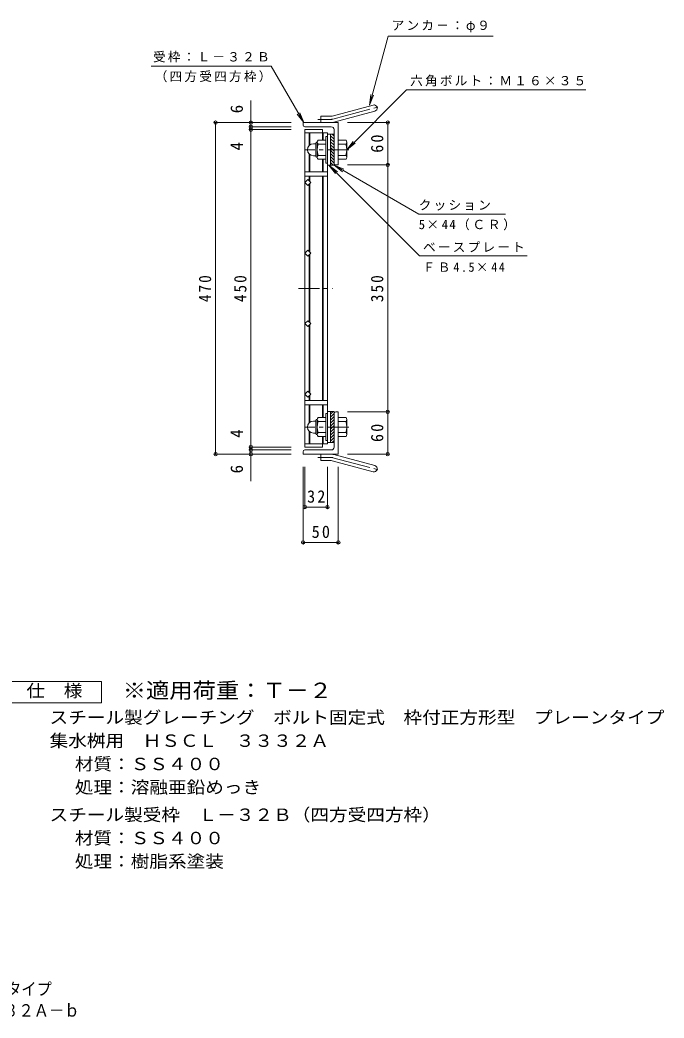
# Model space of a CAD drawing. Units: millimetres at full size, sheet at 1:6. Extents: x -791 to 1068, y -823 to 703.
# Drawn here: x 155 to 1068, y -823 to 591 of the extents above; entities that cross this region are included whole.
import ezdxf
from ezdxf.enums import TextEntityAlignment as Align

# ---------------------------------------------------------------- set-up
doc = ezdxf.new("R2010")
doc.units = ezdxf.units.MM
doc.header["$LTSCALE"] = 6
doc.header["$PDMODE"] = 32
doc.header["$PDSIZE"] = 4.8
doc.linetypes.add('CHAIN1', pattern=[8, 5, -1, 1, -1])
doc.linetypes.add('CHAIN2', pattern=[12, 9, -1, 1, -1])
for name, color, linetype, lineweight in [('E-1', 2, 'Continuous', 9), ('E-2', 3, 'Continuous', 9), ('E-4', 7, 'Continuous', 9), ('E-5', 7, 'Continuous', 9), ('F-F_F-Fﾚｲﾔ', 2, 'Continuous', 9)]:
    doc.layers.add(name, color=color, linetype=linetype, lineweight=lineweight)
doc.layers.add('F-5_F-5ﾚｲﾔ', color=3, linetype='Continuous')
doc.styles.add('ＭＳ ゴシック', font='')
doc.styles.get('ＭＳ ゴシック').set_extended_font_data('MS Gothic')

msp = doc.modelspace()

# ---------------------------------------------------------------- linework, layer by layer
at = {"layer": 'E-1'}
for p, q in [((597.644, 455.252), (655.835, 470.845)), ((595.315, 454.946), (581.5, 454.946)), ((599.974, 446.559), (658.164, 462.151)), ((606.5, 445.946), (556.5, 445.946)), ((556.5, 442.446), (556.5, 445.946)), ((596.5, 439.946), (559, 439.946)), ((606.5, 445.946), (606.5, 385.946)), ((600.5, 429.446), (595.5, 429.446)), ((595.5, 385.446), (595.5, 429.446)), ((600.5, 422.366), (595.5, 427.366)), ((600.5, 426.608), (597.662, 429.446)), ((600.5, 435.946), (600.5, 385.446)), ((571.19, 415.946), (574.7, 415.946)), ((574.7, 398.246), (574.7, 416.646)), ((576.5, 418.446), (576.7, 418.446)), ((576.7, 418.196), (576.7, 396.696)), ((588.7, 420.946), (577.738, 420.946)), ((588.7, 415.446), (577.738, 415.446)), ((600.5, 418.123), (595.5, 423.123)), ((600.5, 413.881), (595.5, 418.881)), ((600.5, 409.638), (595.5, 414.638)), ((600.5, 405.395), (595.5, 410.395)), ((606.5, 420.946), (617.461, 420.946)), ((606.5, 415.446), (617.461, 415.446)), ((618.7, 418.446), (618.5, 418.446)), ((618.5, 418.196), (618.5, 396.696)), ((562.7, 407.456), (562.7, 407.446)), ((562.7, 407.456), (562.7, 407.446)), ((571.2, 398.946), (574.7, 398.946)), ((576.5, 396.446), (576.7, 396.446)), ((588.7, 399.446), (577.738, 399.446)), ((600.5, 401.153), (595.5, 406.153)), ((600.5, 396.91), (595.5, 401.91)), ((600.5, 392.667), (595.5, 397.668)), ((606.5, 399.446), (617.461, 399.446)), ((618.7, 396.446), (618.5, 396.446)), ((588.7, 393.946), (577.738, 393.946)), ((591, 388.446), (588.7, 388.446)), ((600.5, 388.425), (595.5, 393.425)), ((599.236, 385.446), (595.5, 389.182)), ((600.5, 385.446), (595.5, 385.446)), ((603, 385.946), (606.5, 385.946)), ((606.5, 393.946), (617.461, 393.946)), ((591, 33.445), (588.7, 33.445)), ((599.236, 36.445), (595.5, 32.708)), ((600.5, 36.445), (595.5, 36.445)), ((595.5, 36.445), (595.5, -7.555)), ((600.5, 33.466), (595.5, 28.466)), ((600.5, 29.223), (595.5, 24.223)), ((600.5, -14.055), (600.5, 36.445)), ((603, 35.945), (606.5, 35.945)), ((606.5, -24.055), (606.5, 35.945)), ((562.7, 14.435), (562.7, 14.445)), ((562.7, 14.435), (562.7, 14.445)), ((571.2, 22.945), (574.7, 22.945)), ((574.7, 23.645), (574.7, 5.245)), ((576.5, 25.444), (576.7, 25.444)), ((576.7, 3.695), (576.7, 25.195)), ((588.7, 27.945), (577.738, 27.945)), ((588.7, 22.445), (577.738, 22.445)), ((600.5, 24.98), (595.5, 19.98)), ((600.5, 20.738), (595.5, 15.738)), ((600.5, 16.495), (595.5, 11.495)), ((606.5, 27.945), (617.461, 27.945)), ((606.5, 22.445), (617.461, 22.445)), ((618.7, 25.444), (618.5, 25.444)), ((618.5, 3.695), (618.5, 25.195)), ((571.19, 5.944), (574.7, 5.944)), ((576.5, 3.445), (576.7, 3.445)), ((588.7, 6.444), (577.738, 6.444)), ((588.7, 0.945), (577.738, 0.945)), ((600.5, 12.252), (595.5, 7.252)), ((600.5, 8.01), (595.5, 3.01)), ((600.5, 3.767), (595.5, -1.233)), ((606.5, 6.444), (617.461, 6.444)), ((606.5, 0.945), (617.461, 0.945)), ((618.7, 3.445), (618.5, 3.445)), ((600.5, -0.475), (595.5, -5.475)), ((600.5, -7.555), (595.5, -7.555)), ((600.5, -4.718), (597.662, -7.555)), ((556.5, -20.555), (556.5, -24.055)), ((606.5, -24.055), (556.5, -24.055)), ((596.5, -18.055), (559, -18.055)), ((599.974, -24.669), (658.164, -40.261)), ((595.315, -33.056), (581.5, -33.056)), ((597.644, -33.362), (655.835, -48.954))]:
    msp.add_line(p, q, dxfattribs=at)
at = {"layer": 'E-1', "linetype": 'CHAIN2'}
for p, q in [((598.809, 450.906), (663.975, 468.367)), ((595.315, 450.446), (577.695, 450.446)), ((595.315, -28.555), (577.695, -28.555)), ((598.809, -29.015), (663.975, -46.477))]:
    msp.add_line(p, q, dxfattribs=at)
at = {"layer": 'E-1', "linetype": 'CHAIN1'}
for p, q in [((621.226, 407.446), (559.767, 407.446)), ((621.226, 14.445), (559.767, 14.445))]:
    msp.add_line(p, q, dxfattribs=at)
at = {"layer": 'E-1'}
for points in [[(595.315, 445.946), (581.5, 445.946), (581.5, 454.946)], [(591, 426.446), (588.7, 426.446), (588.7, 388.446)], [(591, -4.555), (588.7, -4.555), (588.7, 33.445)], [(595.315, -24.055), (581.5, -24.055), (581.5, -33.056)]]:
    msp.add_lwpolyline(points, dxfattribs=at)
for centre, radius, start, end in [((657, 466.498), 4.5, 285.00014, 104.99991), ((595.315, 463.946), 9, 270, 285.00002), ((559, 442.446), 2.5, 180, 270), ((595.315, 463.946), 18, 270, 285), ((596.5, 435.946), 4, 0, 90), ((571.19, 407.456), 8.49, 90, 180), ((576.5, 416.646), 1.8, 90, 180), ((580.86, 418.196), 4.16, 138.61835, 221.37988), ((600.7, 407.446), 24, 160.52881, 199.47119), ((594.5, 407.446), 24, 340.52881, 19.47119), ((614.34, 418.196), 4.16, 318.62012, 41.38165), ((571.2, 407.446), 8.5, 180, 270), ((576.5, 398.246), 1.8, 180, 270), ((580.86, 396.696), 4.16, 138.62012, 221.38165), ((614.34, 396.696), 4.16, 318.61835, 41.37988), ((603, 388.446), 2.5, 180, 270), ((603, 33.445), 2.5, 90, 180), ((571.2, 14.445), 8.5, 90, 180), ((571.19, 14.435), 8.49, 180, 270), ((576.5, 23.645), 1.8, 90, 180), ((580.86, 25.195), 4.16, 138.61835, 221.37988), ((600.7, 14.445), 24, 160.52881, 199.47119), ((594.5, 14.445), 24, 340.52881, 19.47119), ((614.34, 25.195), 4.16, 318.62012, 41.38165), ((576.5, 5.245), 1.8, 180, 270), ((580.86, 3.695), 4.16, 138.62012, 221.38165), ((614.34, 3.695), 4.16, 318.61835, 41.37988), ((596.5, -14.055), 4, 270, 0), ((559, -20.555), 2.5, 90, 180), ((595.315, -42.055), 18, 75, 90), ((595.315, -42.055), 9, 74.99998, 90), ((657, -44.607), 4.5, 255.00009, 74.99986)]:
    msp.add_arc(centre, radius, start, end, dxfattribs=at)
at = {"layer": 'E-1', "linetype": 'CHAIN2'}
for centre, start, end in [((595.315, 463.946), 270, 284.99995), ((595.315, -42.055), 75.00005, 90)]:
    msp.add_arc(centre, 13.5, start, end, dxfattribs=at)
at = {"layer": 'E-2'}
for p, q in [((584, 435.946), (559, 435.946)), ((559, 435.946), (559, -14.055)), ((591, 431.446), (559, 431.446)), ((565, 431.446), (565, 418.446)), ((565, 431.446), (565, 413.431)), ((566, 431.446), (566, 414.175)), ((566, 431.446), (566, 418.446)), ((584, 435.946), (584, 431.446)), ((584, 431.446), (584, 420.946)), ((585, 431.446), (585, 420.946)), ((591, 431.446), (591, -9.555)), ((595.5, 429.446), (591, 429.446)), ((595.5, 385.446), (595.5, 429.446)), ((565, 401.631), (565, 375.946)), ((566, 400.722), (566, 375.946)), ((584, 393.946), (584, 375.946)), ((585, 393.946), (585, 375.946)), ((595.5, 385.446), (591, 385.446)), ((591, 375.946), (559, 375.946)), ((591, 369.946), (559, 369.946)), ((565, 369.946), (565, 363.431)), ((566, 369.946), (566, 362.431)), ((584, 369.946), (584, 51.945)), ((585, 369.946), (585, 51.945)), ((565, 358.46), (565, 263.431)), ((566, 359.46), (566, 262.431)), ((559, 260.945), (563.243, 265.188)), ((563.243, 256.703), (559, 260.945)), ((563.243, 265.188), (567.485, 260.945)), ((567.485, 260.945), (563.243, 256.703)), ((565, 258.46), (565, 163.431)), ((566, 259.46), (566, 162.431)), ((559, 160.945), (563.243, 165.188)), ((563.243, 156.703), (559, 160.945)), ((563.243, 165.188), (567.485, 160.945)), ((567.485, 160.945), (563.243, 156.703)), ((565, 158.46), (565, 63.431)), ((566, 159.46), (566, 62.431)), ((567.485, 60.945), (563.242, 56.703)), ((563.243, 65.188), (567.485, 60.945)), ((565, 51.945), (565, 58.46)), ((566, 51.945), (566, 59.46)), ((559, 51.945), (591, 51.945)), ((591, 45.945), (559, 45.945)), ((565, 20.259), (565, 45.945)), ((566, 21.169), (566, 45.945)), ((584, 27.945), (584, 45.945)), ((585, 27.945), (585, 45.945)), ((595.5, 36.445), (591, 36.445)), ((595.5, 36.445), (595.5, -7.555)), ((565, -9.555), (565, 8.46)), ((565, -9.555), (565, 3.445)), ((566, -9.555), (566, 7.716)), ((566, -9.555), (566, 3.445)), ((584, -9.555), (584, 0.945)), ((585, -9.555), (585, 0.945)), ((591, -9.555), (559, -9.555)), ((584, -14.055), (559, -14.055)), ((584, -14.055), (584, -9.555)), ((595.5, -7.555), (591, -7.555))]:
    msp.add_line(p, q, dxfattribs=at)
at = {"layer": 'E-2', "linetype": 'CHAIN1'}
msp.add_line((549.828, 210.945), (598.269, 210.945), dxfattribs=at)
at = {"layer": 'E-2'}
msp.add_lwpolyline([(567.485, 360.945), (563.243, 356.703), (559, 360.945), (563.243, 365.188)], close=True, dxfattribs=at)
msp.add_lwpolyline([(563.243, 65.188), (559, 60.945), (563.242, 56.703)], dxfattribs=at)
at = {"layer": 'E-4'}
for p, q in [((482.5, 477.305), (482.5, 439.946)), ((430.7, 445.946), (539.5, 445.946)), ((432.5, 445.946), (432.5, -24.055)), ((480.7, 439.946), (539.5, 439.946)), ((482.5, 439.946), (482.5, 435.945)), ((678.3, 445.946), (619.5, 445.946)), ((676.5, 385.946), (676.5, 445.946)), ((480.7, 435.945), (539.5, 435.945)), ((482.5, 435.945), (482.5, -14.055)), ((678.3, 385.946), (619.5, 385.946)), ((676.5, 35.945), (676.5, 385.946)), ((678.3, 35.945), (619.5, 35.945)), ((676.5, -24.055), (676.5, 35.945)), ((480.7, -14.055), (539.5, -14.055)), ((482.5, -14.055), (482.5, -18.055)), ((430.7, -24.055), (482.5, -24.055)), ((480.7, -18.055), (539.5, -18.055)), ((480.7, -24.055), (539.5, -24.055)), ((482.5, -18.055), (482.5, -62.22)), ((678.3, -24.055), (619.5, -24.055)), ((556.5, -150.855), (556.5, -42.055)), ((559, -100.855), (559, -42.055)), ((591, -100.855), (591, -42.055)), ((606.5, -150.855), (606.5, -42.055)), ((559, -99.055), (591, -99.055)), ((556.5, -149.055), (606.5, -149.055))]:
    msp.add_line(p, q, dxfattribs=at)
for p in [(432.5, 445.946), (482.5, 445.946), (482.5, 439.946), (676.5, 445.946), (482.5, 435.945), (676.5, 385.946), (676.5, 35.945), (482.5, -14.055), (432.5, -24.055), (482.5, -18.055), (482.5, -24.055), (676.5, -24.055), (559, -99.055), (591, -99.055), (556.5, -149.055), (606.5, -149.055)]:
    msp.add_point(p, dxfattribs=at)
at = {"layer": 'E-5'}
for p, q in [((650.835, 470.845), (677.039, 568.639)), ((826.039, 568.639), (677.039, 568.639)), ((341.205, 526.13), (511.205, 526.13)), ((557.5, 445.946), (511.205, 526.13)), ((650.835, 470.845), (652.793, 485.716)), ((650.835, 470.845), (656.575, 484.703)), ((557.5, 445.946), (548.368, 457.846)), ((557.5, 445.946), (551.76, 459.804)), ((618.5, 407.446), (627.631, 419.346)), ((618.5, 407.446), (630.4, 416.577)), ((593.25, 385.446), (602.381, 373.545)), ((593.25, 385.446), (605.15, 376.314)), ((593.25, 385.446), (721.447, 257.249)), ((600.501, 385.445), (612.401, 376.314)), ((600.501, 385.445), (614.359, 379.705)), ((600.501, 385.445), (720.475, 316.178)), ((720.475, 316.178), (843.502, 316.178)), ((721.447, 257.249), (874.076, 257.249))]:
    msp.add_line(p, q, dxfattribs=at)
msp.add_lwpolyline([(618.5, 407.446), (703.291, 492.237), (957.291, 492.237)], dxfattribs=at)
at = {"layer": 'F-F_F-Fﾚｲﾔ'}
msp.add_lwpolyline([(135.943, -376.445), (135.943, -346.444), (270.943, -346.444), (270.943, -376.445)], close=True, dxfattribs=at)

# ---------------------------------------------------------------- texts
at = {"layer": 'E-4', "color": 2, "style": 'ＭＳ ゴシック'}
for s, p in [('6', (476.5, 459.116)), ('4', (476.5, 406.445)), ('4', (476.5, -0.831)), ('6', (476.5, -51.286))]:
    msp.add_text(s, height=17.6, rotation=90, dxfattribs=at).set_placement(p, align=Align.BOTTOM_LEFT)
at = {"layer": 'E-4', "color": 2, "char_height": 17.6, "attachment_point": 7, "rotation": 90, "style": 'ＭＳ ゴシック'}
for s, insert in [('\\T1.27;\\W0.95;60', (670.5, 403.196)), ('\\T1.27;\\W0.9;470', (426.5, 191.445)), ('\\T1.27;\\W0.9;450', (476.5, 191.445)), ('\\T1.27;\\W0.9;350', (670.5, 191.445)), ('\\T1.27;\\W0.95;60', (670.5, -6.805))]:
    msp.add_mtext(s, dxfattribs=dict(at, insert=insert))
at = {"layer": 'E-4', "color": 2, "char_height": 17.6, "attachment_point": 7, "style": 'ＭＳ ゴシック'}
for s, insert in [('\\T1.27;\\W0.95;32', (562.25, -93.055)), ('\\T1.27;\\W0.95;50', (568.75, -143.055))]:
    msp.add_mtext(s, dxfattribs=dict(at, insert=insert))
at = {"layer": 'E-5', "char_height": 13.2, "attachment_point": 7, "style": 'ＭＳ ゴシック'}
for s, insert in [('\\T1.17;アンカ－：φ９', (682.039, 573.639)), ('\\T1.17;受枠：Ｌ－３２Ｂ', (343.705, 531.13)), ('\\T1.17;（四方受四方枠）', (346.205, 503.13)), ('\\T1.17;六角ボルト：Ｍ１６×３５', (708.291, 497.237)), ('\\T1.17;クッション', (720.477, 321.178)), ('\\T1.21;5×44（ＣＲ）', (720.475, 293.178)), ('\\T1.17;ベースプレート', (726.447, 262.249)), ('\\T1.26;\\W0.95;ＦＢ4.5×44', (726.447, 234.249))]:
    msp.add_mtext(s, dxfattribs=dict(at, insert=insert))
at = {"layer": 'F-5_F-5ﾚｲﾔ', "style": 'ＭＳ ゴシック', "width": 1.1}
msp.add_text('※適用荷重：Ｔ－２', height=21.99, dxfattribs=at).set_placement((300.943, -376.445), align=Align.BOTTOM_LEFT)
at = {"layer": 'F-F_F-Fﾚｲﾔ', "style": 'ＭＳ ゴシック'}
for s, width, p in [('仕\u3000様', 1.1, (164.443, -373.444)), ('スチール製グレーチング\u3000ボルト固定式\u3000枠付正方形型\u3000プレーンタイプ', 1.1, (197.197, -411.196)), ('集水桝用\u3000ＨＳＣＬ\u3000３３３２Ａ', 1.1, (197.197, -444.196)), ('材質：ＳＳ４００', 1.1, (233.024, -477.196)), ('処理：溶融亜鉛めっき', 1.1, (233.024, -510.196)), ('スチール製受枠\u3000Ｌ－３２Ｂ（四方受四方枠）', 1.1, (197.197, -549.196)), ('材質：ＳＳ４００', 1.1, (233.024, -582.196)), ('処理：樹脂系塗装', 1.1, (233.024, -615.196)), ('スチール製グレーチング\u3000ボルト固定式\u3000枠付正方形型\u3000プレーンタイプ', 0.9, (-512.598, -796.274)), ('集水桝用\u3000クッション付\u3000ＨＳＣＬ\u3000３３３２Ａ－ｂ', 0.9, (-278.899, -826.488))]:
    msp.add_text(s, height=17.6, dxfattribs=dict(at, width=width)).set_placement(p, align=Align.BOTTOM_LEFT)

doc.saveas('drawing.dxf')
